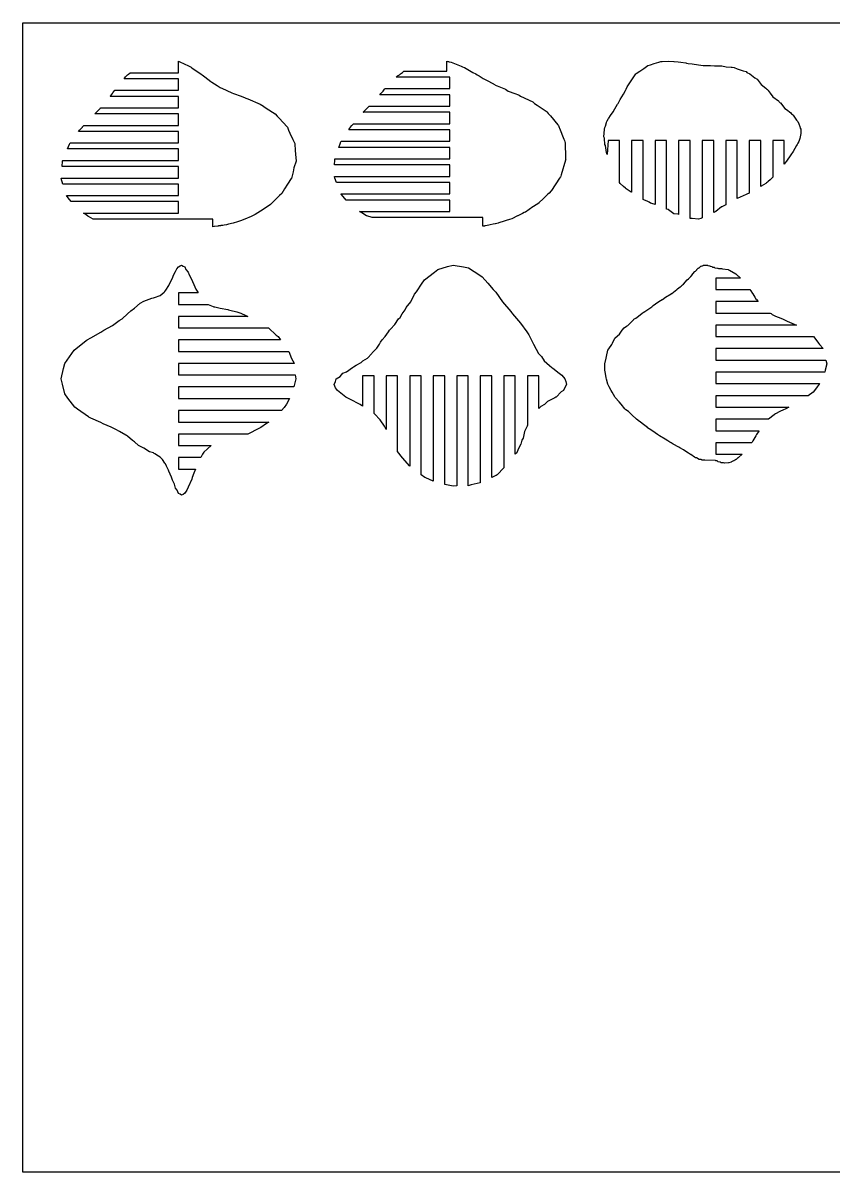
# Model space of a CAD drawing. Header units: metres. Extents: x 0 to 600, y 0 to 300.
# Drawn here: x 0 to 211.4, y 0 to 300 of the extents above; entities that cross this region are included whole.
import ezdxf

# ---------------------------------------------------------------- set-up
doc = ezdxf.new("R2010")
doc.units = ezdxf.units.M

msp = doc.modelspace()

# ---------------------------------------------------------------- linework, layer by layer
at = {"layer": 'sheet_boundary'}
for p, q in [((0, 300), (600, 300)), ((0, 0), (0, 300)), ((600, 0), (0, 0))]:
    msp.add_line(p, q, dxfattribs=at)
at = {"layer": 'X-3'}
for p, q in [((160.976522, 287.419174), (162.021362, 288.132332)), ((162.021362, 288.132332), (163.108061, 288.87406)), ((163.108061, 288.87406), (163.403549, 288.97602)), ((163.403549, 288.97602), (163.742205, 289.092875)), ((163.742205, 289.092875), (164.71476, 289.42846)), ((164.71476, 289.42846), (165.9943, 289.776866)), ((165.9943, 289.776866), (166.477002, 289.908301)), ((166.477002, 289.908301), (166.805557, 289.923391)), ((166.805557, 289.923391), (168.473544, 290)), ((168.473544, 290), (168.512997, 289.999401)), ((168.512997, 289.999401), (169.836405, 289.97932)), ((169.836405, 289.97932), (169.925624, 289.977966)), ((169.925624, 289.977966), (170.986109, 289.846945)), ((170.986109, 289.846945), (171.725449, 289.755601)), ((171.725449, 289.755601), (172.985141, 289.552905)), ((172.985141, 289.552905), (173.211853, 289.516425)), ((173.211853, 289.516425), (173.634843, 289.451706)), ((173.634843, 289.451706), (174.672252, 289.292976)), ((174.672252, 289.292976), (176.287131, 289.057935)), ((176.287131, 289.057935), (176.903769, 288.998686)), ((176.903769, 288.998686), (177.528042, 288.938704)), ((177.528042, 288.938704), (179.291965, 288.870639)), ((179.291965, 288.870639), (179.459934, 288.856725)), ((179.459934, 288.856725), (180.471477, 288.772935)), ((180.471477, 288.772935), (180.845051, 288.775833)), ((180.845051, 288.775833), (182.331606, 288.787367)), ((182.331606, 288.787367), (182.384402, 288.787776)), ((182.384402, 288.787776), (183.485595, 288.565804)), ((183.485595, 288.565804), (184.85167, 288.448378)), ((184.85167, 288.448378), (185.090902, 288.427814)), ((185.090902, 288.427814), (185.57488, 288.386212)), ((185.57488, 288.386212), (185.601773, 288.373883)), ((185.601773, 288.373883), (186.364306, 288.024298)), ((186.364306, 288.024298), (187.963505, 287.543028)), ((158.761124, 284.865319), (159.990319, 286.685545)), ((159.990319, 286.685545), (160.08782, 286.803628)), ((160.08782, 286.803628), (160.194684, 286.885529)), ((160.194684, 286.885529), (160.574252, 287.144604)), ((160.574252, 287.144604), (160.976522, 287.419174)), ((187.963505, 287.543028), (188.720501, 287.315214)), ((188.720501, 287.315214), (188.960615, 287.114202)), ((188.960615, 287.114202), (188.962743, 287.11242)), ((188.962743, 287.11242), (189.683169, 286.685543)), ((189.683169, 286.685543), (190.977854, 285.688762)), ((190.977854, 285.688762), (191.016506, 285.659004)), ((191.016506, 285.659004), (191.628646, 285.297908)), ((191.628646, 285.297908), (192.676775, 283.979076)), ((156.692633, 281.424064), (157.244511, 282.413129)), ((157.244511, 282.413129), (157.387096, 282.684631)), ((157.387096, 282.684631), (157.731975, 283.341329)), ((157.731975, 283.341329), (158.761124, 284.865319)), ((192.676775, 283.979076), (193.899904, 282.987944)), ((193.899904, 282.987944), (194.083656, 282.839045)), ((194.083656, 282.839045), (194.327689, 282.641299)), ((194.327689, 282.641299), (194.402941, 282.522262)), ((194.402941, 282.522262), (194.524121, 282.41313)), ((194.524121, 282.41313), (195.017113, 281.70812)), ((155.177566, 278.775309), (155.317331, 279.012478)), ((155.317331, 279.012478), (155.445141, 279.189114)), ((155.445141, 279.189114), (155.51721, 279.317496)), ((155.51721, 279.317496), (155.898889, 280.001533)), ((155.898889, 280.001533), (156.692633, 281.424064)), ((195.017113, 281.70812), (195.700317, 280.731093)), ((195.700317, 280.731093), (197.150638, 279.638123)), ((197.150638, 279.638123), (197.254518, 279.559838)), ((197.254518, 279.559838), (197.353057, 279.431119)), ((197.353057, 279.431119), (197.424993, 279.337152)), ((197.424993, 279.337152), (197.629497, 279.189114)), ((197.629497, 279.189114), (197.666714, 279.143386)), ((197.666714, 279.143386), (198.857032, 277.680873)), ((153.356288, 275.804761), (153.788074, 276.437693)), ((153.788074, 276.437693), (153.875584, 276.56597)), ((153.875584, 276.56597), (154.012236, 276.797854)), ((154.012236, 276.797854), (154.496263, 277.619203)), ((154.496263, 277.619203), (155.177566, 278.775309)), ((198.857032, 277.680873), (199.257712, 277.392321)), ((199.257712, 277.392321), (200.405172, 276.56597)), ((200.405172, 276.56597), (200.436089, 276.524609)), ((200.436089, 276.524609), (200.606246, 276.296969)), ((200.606246, 276.296969), (200.851525, 276.072496)), ((200.851525, 276.072496), (201.040784, 275.899292)), ((151.886508, 272.701693), (151.999339, 273.08486)), ((151.999339, 273.08486), (152.283214, 274.048875)), ((152.283214, 274.048875), (152.299797, 274.105191)), ((152.299797, 274.105191), (152.341962, 274.248379)), ((152.341962, 274.248379), (152.350429, 274.27686)), ((152.350429, 274.27686), (152.356672, 274.297861)), ((152.356672, 274.297861), (152.437583, 274.458078)), ((152.437583, 274.458078), (152.836872, 275.043375)), ((152.836872, 275.043375), (152.907768, 275.147298)), ((152.907768, 275.147298), (153.356288, 275.804761)), ((201.040784, 275.899292), (201.047386, 275.89325)), ((201.047386, 275.89325), (201.890429, 274.668337)), ((201.890429, 274.668337), (202.051948, 274.49342)), ((202.051948, 274.49342), (202.232526, 274.297861)), ((202.232526, 274.297861), (202.453811, 273.694357)), ((202.453811, 273.694357), (202.72953, 272.942399)), ((151.64037, 270.256518), (151.747986, 272.231284)), ((151.747986, 269.927701), (151.64037, 270.256518)), ((151.747986, 272.231284), (151.767402, 272.297219)), ((151.767402, 272.297219), (151.770341, 272.307198)), ((151.770341, 272.307198), (151.886508, 272.701693)), ((202.72953, 272.942399), (202.871316, 272.575935)), ((202.871316, 270.256518), (202.72953, 269.834444)), ((202.871316, 272.575935), (202.998403, 272.247461)), ((202.998403, 271.110276), (202.871316, 270.256518)), ((202.998403, 272.247461), (203.004662, 272.231284)), ((203.004662, 272.231284), (202.998403, 271.110276)), ((151.767402, 269.868376), (151.747986, 269.927701)), ((151.770341, 269.82923), (151.767402, 269.868376)), ((151.886508, 268.281753), (151.770341, 269.82923)), ((151.999339, 268.009249), (151.886508, 268.281753)), ((152.283214, 266.215176), (151.999339, 268.009249)), ((152.697152, 269.347345), (152.437583, 265.660996)), ((155.697152, 269.347345), (152.697152, 269.347345)), ((155.697152, 258.364612), (155.697152, 269.347345)), ((161.839778, 269.347345), (158.839778, 269.347345)), ((158.839778, 269.347345), (158.839778, 255.811902)), ((161.839778, 253.931556), (161.839778, 269.347345)), ((167.982405, 269.347345), (164.982405, 269.347345)), ((164.982405, 269.347345), (164.982405, 252.586771)), ((167.982405, 251.35172), (167.982405, 269.347345)), ((174.125031, 269.347345), (171.125031, 269.347345)), ((171.125031, 269.347345), (171.125031, 250.01427)), ((174.125031, 248.964627), (174.125031, 269.347345)), ((180.267658, 269.347345), (177.267658, 269.347345)), ((177.267658, 269.347345), (177.267658, 249.122537)), ((180.267658, 250.478143), (180.267658, 269.347345)), ((186.410284, 269.347345), (183.410284, 269.347345)), ((183.410284, 269.347345), (183.410284, 252.538796)), ((186.410284, 254.195133), (186.410284, 269.347345)), ((192.552911, 269.347345), (189.552911, 269.347345)), ((189.552911, 269.347345), (189.552911, 255.606273)), ((192.552911, 257.301944), (192.552911, 269.347345)), ((198.695538, 269.347345), (195.695538, 269.347345)), ((195.695538, 269.347345), (195.695538, 259.722678)), ((198.695538, 263.166598), (198.695538, 269.347345)), ((201.890429, 267.991942), (201.047386, 266.479276)), ((202.051948, 268.281753), (201.890429, 267.991942)), ((202.232526, 268.610639), (202.051948, 268.281753)), ((202.453811, 269.013666), (202.232526, 268.610639)), ((202.72953, 269.834444), (202.453811, 269.013666)), ((152.299797, 266.167363), (152.283214, 266.215176)), ((152.341962, 265.959378), (152.299797, 266.167363)), ((152.350429, 265.917614), (152.341962, 265.959378)), ((152.356672, 265.899231), (152.350429, 265.917614)), ((152.437583, 265.660996), (152.356672, 265.899231)), ((200.405172, 265.540197), (199.257712, 263.947067)), ((200.436089, 265.583121), (200.405172, 265.540197)), ((200.606246, 265.842002), (200.436089, 265.583121)), ((200.851525, 266.215176), (200.606246, 265.842002)), ((201.040784, 266.467431), (200.851525, 266.215176)), ((201.047386, 266.479276), (201.040784, 266.467431)), ((198.857032, 263.390802), (198.695538, 263.166598)), ((199.257712, 263.947067), (198.857032, 263.390802)), ((155.898889, 258.099907), (155.697152, 258.364612)), ((156.692633, 257.326643), (155.898889, 258.099907)), ((193.899904, 258.099907), (192.676775, 257.375321)), ((194.083656, 258.221945), (193.899904, 258.099907)), ((194.327689, 258.448754), (194.083656, 258.221945)), ((194.402941, 258.518695), (194.327689, 258.448754)), ((194.524121, 258.631323), (194.402941, 258.518695)), ((195.017113, 259.089521), (194.524121, 258.631323)), ((195.695538, 259.722678), (195.017113, 259.089521)), ((157.244511, 256.83069), (156.692633, 257.326643)), ((157.387096, 256.702554), (157.244511, 256.83069)), ((157.731975, 256.493288), (157.387096, 256.702554)), ((158.761124, 255.86882), (157.731975, 256.493288)), ((158.839778, 255.811902), (158.761124, 255.86882)), ((188.720501, 255.195881), (187.963505, 254.901401)), ((188.960615, 255.289288), (188.720501, 255.195881)), ((188.962743, 255.290427), (188.960615, 255.289288)), ((189.552911, 255.606273), (188.962743, 255.290427)), ((192.676775, 257.375321), (192.552911, 257.301944)), ((162.021362, 253.827493), (161.839778, 253.931556)), ((163.108061, 253.363443), (162.021362, 253.827493)), ((163.403549, 253.237261), (163.108061, 253.363443)), ((163.742205, 252.964623), (163.403549, 253.237261)), ((164.71476, 252.668314), (163.742205, 252.964623)), ((164.982405, 252.586771), (164.71476, 252.668314)), ((183.410284, 252.538796), (182.384402, 251.991247)), ((187.963505, 254.901401), (186.410284, 254.195133)), ((168.473544, 251.263935), (167.982405, 251.35172)), ((168.512997, 251.256883), (168.473544, 251.263935)), ((169.836405, 250.133206), (168.512997, 251.256883)), ((169.925624, 250.130329), (169.836405, 250.133206)), ((170.986109, 250.096127), (169.925624, 250.130329)), ((171.125031, 250.01427), (170.986109, 250.096127)), ((177.267658, 249.122537), (176.903769, 248.959868)), ((180.471477, 250.572919), (180.267658, 250.478143)), ((180.845051, 250.746634), (180.471477, 250.572919)), ((182.331606, 251.963068), (180.845051, 250.746634)), ((182.384402, 251.991247), (182.331606, 251.963068)), ((174.672252, 248.912125), (174.125031, 248.964627)), ((176.287131, 248.75719), (174.672252, 248.912125)), ((176.903769, 248.959868), (176.287131, 248.75719))]:
    msp.add_line(p, q, dxfattribs=at)
at = {"layer": 'X-5'}
for p, q in [((174.349007, 233.865575), (174.46688, 234.001677)), ((174.46688, 234.001677), (174.855332, 234.487835)), ((174.855332, 234.487835), (175.361022, 235.12072)), ((175.361022, 235.12072), (175.548994, 235.209946)), ((175.548994, 235.209946), (175.770111, 235.468411)), ((175.770111, 235.468411), (175.876918, 235.593258)), ((175.876918, 235.593258), (175.878654, 235.595288)), ((175.878654, 235.595288), (176.088012, 235.840007)), ((176.088012, 235.840007), (176.149918, 235.91237)), ((176.149918, 235.91237), (176.155332, 235.918699)), ((176.155332, 235.918699), (176.213708, 235.986935)), ((176.213708, 235.986935), (176.310266, 236.025036)), ((176.310266, 236.025036), (176.376507, 236.051174)), ((176.376507, 236.051174), (176.5, 236.099904)), ((176.5, 236.099904), (176.517412, 236.106775)), ((176.517412, 236.106775), (176.645262, 236.222153)), ((176.645262, 236.222153), (176.696346, 236.268253)), ((176.696346, 236.268253), (176.847914, 236.405035)), ((176.847914, 236.405035), (176.941047, 236.489084)), ((176.941047, 236.489084), (177.031649, 236.514404)), ((177.031649, 236.514404), (177.305343, 236.590891)), ((177.305343, 236.590891), (177.337782, 236.607836)), ((177.337782, 236.607836), (177.539586, 236.71325)), ((177.539586, 236.71325), (177.589822, 236.739492)), ((177.589822, 236.739492), (177.785109, 236.75916)), ((177.785109, 236.75916), (177.98663, 236.779457)), ((177.98663, 236.779457), (178.193588, 236.802088)), ((178.193588, 236.802088), (178.411739, 236.779457)), ((178.411739, 236.779457), (178.607381, 236.75916)), ((178.607381, 236.75916), (178.681187, 236.739492)), ((178.681187, 236.739492), (178.779658, 236.71325)), ((178.779658, 236.71325), (179.200554, 236.607836)), ((179.200554, 236.607836), (179.231852, 236.590891)), ((179.231852, 236.590891), (179.373125, 236.514404)), ((179.373125, 236.514404), (179.470498, 236.489084)), ((179.470498, 236.489084), (179.793727, 236.405035)), ((179.793727, 236.405035), (180.000887, 236.268253)), ((180.000887, 236.268253), (180.414478, 236.222153)), ((180.414478, 236.222153), (180.60562, 236.106775)), ((180.60562, 236.106775), (180.617002, 236.099904)), ((180.617002, 236.099904), (180.697731, 236.051174)), ((180.697731, 236.051174), (181.270283, 236.025036)), ((181.270283, 236.025036), (181.359097, 235.986935)), ((181.359097, 235.986935), (181.518156, 235.918699)), ((181.518156, 235.918699), (182.297786, 235.91237)), ((182.297786, 235.91237), (182.563746, 235.840007)), ((182.563746, 235.840007), (184.057832, 235.595288)), ((184.057832, 235.595288), (184.135448, 235.593258)), ((184.135448, 235.593258), (184.431255, 235.468411)), ((184.431255, 235.468411), (184.84922, 235.209946)), ((184.84922, 235.209946), (184.993507, 235.12072)), ((184.993507, 235.12072), (186.016947, 234.487835)), ((186.016947, 234.487835), (186.574451, 234.001677)), ((186.574451, 234.001677), (186.730527, 233.865575)), ((170.830465, 230.616916), (171.524634, 231.086038)), ((171.524634, 231.086038), (171.800424, 231.272418)), ((171.800424, 231.272418), (172.139758, 231.612765)), ((172.139758, 231.612765), (172.384161, 231.807148)), ((172.384161, 231.807148), (173.376035, 232.919534)), ((173.376035, 232.919534), (173.677004, 233.205845)), ((173.677004, 233.205845), (174.265661, 233.765831)), ((174.265661, 233.765831), (174.349007, 233.865575)), ((187.258071, 233.405544), (180.862531, 233.405544)), ((180.862531, 233.405544), (180.862531, 230.405544)), ((186.730527, 233.865575), (186.84491, 233.765831)), ((186.84491, 233.765831), (187.258071, 233.405544)), ((166.925294, 227.842683), (167.68999, 228.44681)), ((167.68999, 228.44681), (169.173201, 229.271955)), ((169.173201, 229.271955), (169.290093, 229.348956)), ((169.290093, 229.348956), (169.346308, 229.383857)), ((169.346308, 229.383857), (170.200745, 230.093736)), ((170.200745, 230.093736), (170.623857, 230.445263)), ((170.623857, 230.445263), (170.830465, 230.616916)), ((180.862531, 230.405544), (189.73188, 230.405544)), ((189.73188, 230.405544), (189.949232, 230.093736)), ((189.949232, 230.093736), (190.407282, 229.383857)), ((190.407282, 229.383857), (190.429802, 229.348956)), ((190.429802, 229.348956), (190.479487, 229.271955)), ((190.479487, 229.271955), (191.011913, 228.44681)), ((191.011913, 228.44681), (191.401727, 227.842683)), ((162.020591, 224.52203), (163.610996, 225.58286)), ((163.610996, 225.58286), (164.088583, 225.90142)), ((164.088583, 225.90142), (164.506004, 226.241469)), ((164.506004, 226.241469), (165.095786, 226.647203)), ((165.095786, 226.647203), (165.957809, 227.240222)), ((165.957809, 227.240222), (166.843016, 227.791448)), ((166.843016, 227.791448), (166.925294, 227.842683)), ((191.888063, 227.262917), (180.862531, 227.262917)), ((180.862531, 227.262917), (180.862531, 224.262917)), ((191.401727, 227.842683), (191.434787, 227.791448)), ((191.434787, 227.791448), (191.888063, 227.262917)), ((157.837066, 221.019289), (159.019148, 222.18694)), ((159.019148, 222.18694), (159.351284, 222.515021)), ((159.351284, 222.515021), (159.470151, 222.632437)), ((159.470151, 222.632437), (159.972141, 222.908376)), ((159.972141, 222.908376), (160.659045, 223.449426)), ((160.659045, 223.449426), (161.212054, 223.885012)), ((161.212054, 223.885012), (161.496461, 224.109029)), ((161.496461, 224.109029), (161.958238, 224.472754)), ((161.958238, 224.472754), (162.012373, 224.512718)), ((162.012373, 224.512718), (162.020591, 224.52203)), ((180.862531, 224.262917), (195.045721, 224.262917)), ((195.045721, 224.262917), (195.259998, 224.109029)), ((195.259998, 224.109029), (195.514172, 223.885012)), ((195.514172, 223.885012), (196.442871, 223.449426)), ((196.442871, 223.449426), (197.764798, 222.908376)), ((197.764798, 222.908376), (198.438988, 222.632437)), ((198.438988, 222.632437), (198.725865, 222.515021)), ((198.725865, 222.515021), (199.418926, 222.18694)), ((199.418926, 222.18694), (201.871809, 221.120291)), ((155.664692, 218.78255), (156.404415, 219.774985)), ((156.404415, 219.774985), (156.877476, 220.409658)), ((156.877476, 220.409658), (157.53657, 220.828383)), ((157.53657, 220.828383), (157.837066, 221.019289)), ((201.871809, 221.120291), (180.862531, 221.120291)), ((180.862531, 221.120291), (180.862531, 218.120291)), ((152.93887, 214.946652), (153.692174, 216.086694)), ((153.692174, 216.086694), (153.857813, 216.431231)), ((153.857813, 216.431231), (154.478967, 217.723253)), ((154.478967, 217.723253), (155.159232, 218.330985)), ((155.159232, 218.330985), (155.664692, 218.78255)), ((180.862531, 218.120291), (206.365719, 218.120291)), ((206.365719, 218.120291), (206.660227, 217.723253)), ((206.660227, 217.723253), (207.618602, 216.431231)), ((207.618602, 216.431231), (207.906923, 216.086694)), ((207.906923, 216.086694), (208.834998, 214.977664)), ((152.306112, 212.894339), (152.668974, 214.538194)), ((152.668974, 214.538194), (152.93887, 214.946652)), ((208.834998, 214.977664), (180.862531, 214.977664)), ((180.862531, 214.977664), (180.862531, 211.977664)), ((151.837705, 210.997137), (152.201111, 212.469051)), ((151.899304, 209.332764), (151.837705, 210.997137)), ((152.201111, 212.469051), (152.306112, 212.894339)), ((180.862531, 211.977664), (209.553405, 211.977664)), ((209.824857, 210.997137), (209.404059, 209.332764)), ((209.553405, 211.977664), (209.824857, 210.997137)), ((152.016133, 208.491327), (151.899304, 209.332764)), ((152.168934, 207.390801), (152.016133, 208.491327)), ((152.270744, 207.047337), (152.168934, 207.390801)), ((152.675808, 205.680821), (152.270744, 207.047337)), ((209.278221, 208.835038), (180.862531, 208.835038)), ((180.862531, 208.835038), (180.862531, 205.835038)), ((209.404059, 209.332764), (209.278221, 208.835038)), ((153.012012, 205.037411), (152.675808, 205.680821)), ((153.542495, 204.022201), (153.012012, 205.037411)), ((153.751038, 203.649611), (153.542495, 204.022201)), ((180.862531, 205.835038), (207.928717, 205.835038)), ((206.54362, 204.022201), (206.260912, 203.649611)), ((207.313925, 205.037411), (206.54362, 204.022201)), ((207.80985, 205.680821), (207.313925, 205.037411)), ((207.928717, 205.835038), (207.80985, 205.680821)), ((154.465381, 202.373342), (153.751038, 203.649611)), ((154.53775, 202.244045), (154.465381, 202.373342)), ((155.592257, 201.092676), (154.53775, 202.244045)), ((155.616179, 201.066556), (155.592257, 201.092676)), ((156.119312, 200.454904), (155.616179, 201.066556)), ((204.916493, 202.692411), (180.862531, 202.692411)), ((180.862531, 202.692411), (180.862531, 199.692411)), ((206.260912, 203.649611), (204.916493, 202.692411)), ((157.097679, 199.265516), (156.119312, 200.454904)), ((157.148221, 199.204073), (157.097679, 199.265516)), ((157.375705, 199.026808), (157.148221, 199.204073)), ((158.014914, 198.52871), (157.375705, 199.026808)), ((158.666687, 197.918332), (158.014914, 198.52871)), ((180.862531, 199.692411), (199.910257, 199.692411)), ((197.574512, 198.52871), (196.44287, 197.918332)), ((198.497988, 199.026808), (197.574512, 198.52871)), ((198.944452, 199.204073), (198.497988, 199.026808)), ((199.099204, 199.265516), (198.944452, 199.204073)), ((199.910257, 199.692411), (199.099204, 199.265516)), ((158.845944, 197.750461), (158.666687, 197.918332)), ((158.89911, 197.700672), (158.845944, 197.750461)), ((160.125817, 196.551876), (158.89911, 197.700672)), ((160.490488, 196.309607), (160.125817, 196.551876)), ((160.586126, 196.233758), (160.490488, 196.309607)), ((161.137558, 195.796425), (160.586126, 196.233758)), ((161.958239, 195.145554), (161.137558, 195.796425)), ((162.971935, 194.356922), (161.958239, 195.145554)), ((194.606447, 196.549784), (180.862531, 196.549784)), ((180.862531, 196.549784), (180.862531, 193.549784)), ((194.609107, 196.551876), (194.606447, 196.549784)), ((196.069854, 197.700672), (194.609107, 196.551876)), ((196.124826, 197.750461), (196.069854, 197.700672)), ((196.44287, 197.918332), (196.124826, 197.750461)), ((163.014638, 194.3237), (162.971935, 194.356922)), ((163.420234, 194.050493), (163.014638, 194.3237)), ((164.366033, 193.398897), (163.420234, 194.050493)), ((165.626954, 192.5302), (164.366033, 193.398897)), ((166.132618, 192.23084), (165.626954, 192.5302)), ((167.583363, 191.371978), (166.132618, 192.23084)), ((180.862531, 193.549784), (192.172748, 193.549784)), ((191.283568, 192.23084), (190.770714, 191.371978)), ((191.487311, 192.5302), (191.283568, 192.23084)), ((192.078539, 193.398897), (191.487311, 192.5302)), ((192.172748, 193.549784), (192.078539, 193.398897)), ((168.301844, 190.893295), (167.583363, 191.371978)), ((168.828052, 190.571853), (168.301844, 190.893295)), ((169.173201, 190.361014), (168.828052, 190.571853)), ((169.698335, 190.074476), (169.173201, 190.361014)), ((171.14239, 189.286533), (169.698335, 190.074476)), ((171.447547, 189.096053), (171.14239, 189.286533)), ((172.384161, 188.511414), (171.447547, 189.096053)), ((190.165376, 190.407158), (180.862531, 190.407158)), ((180.862531, 190.407158), (180.862531, 187.407158)), ((190.292933, 190.571853), (190.165376, 190.407158)), ((190.484877, 190.893295), (190.292933, 190.571853)), ((190.770714, 191.371978), (190.484877, 190.893295)), ((173.02245, 188.111037), (172.384161, 188.511414)), ((173.736985, 187.662834), (173.02245, 188.111037)), ((174.236262, 187.349655), (173.736985, 187.662834)), ((174.265661, 187.33105), (174.236262, 187.349655)), ((174.273967, 187.329091), (174.265661, 187.33105)), ((175.282888, 186.670875), (174.273967, 187.329091)), ((175.548994, 186.497269), (175.282888, 186.670875)), ((175.818293, 186.47215), (175.548994, 186.497269)), ((176.496357, 186.052607), (175.818293, 186.47215)), ((176.496414, 186.052571), (176.496357, 186.052607)), ((176.517412, 186.039579), (176.496414, 186.052571)), ((176.97103, 186.010231), (176.517412, 186.039579)), ((177.014647, 185.988962), (176.97103, 186.010231)), ((180.862531, 187.407158), (187.699038, 187.407158)), ((186.048501, 186.010231), (186.023555, 185.988962)), ((186.082923, 186.039579), (186.048501, 186.010231)), ((186.098162, 186.052571), (186.082923, 186.039579)), ((186.098204, 186.052607), (186.098162, 186.052571)), ((186.590289, 186.47215), (186.098204, 186.052607)), ((186.619752, 186.497269), (186.590289, 186.47215)), ((186.823376, 186.670875), (186.619752, 186.497269)), ((187.606193, 187.329091), (186.823376, 186.670875)), ((187.608523, 187.33105), (187.606193, 187.329091)), ((187.630649, 187.349655), (187.608523, 187.33105)), ((187.699038, 187.407158), (187.630649, 187.349655)), ((177.026201, 185.983328), (177.014647, 185.988962)), ((177.0458, 185.973771), (177.026201, 185.983328)), ((177.048212, 185.972595), (177.0458, 185.973771)), ((177.166685, 185.914825), (177.048212, 185.972595)), ((177.176114, 185.910228), (177.166685, 185.914825)), ((177.183732, 185.906513), (177.176114, 185.910228)), ((177.193803, 185.901602), (177.183732, 185.906513)), ((177.305343, 185.847213), (177.193803, 185.901602)), ((177.98663, 185.830158), (177.305343, 185.847213)), ((180.719962, 185.751563), (177.98663, 185.830158)), ((180.794351, 185.697453), (180.719962, 185.751563)), ((181.200788, 185.658292), (180.794351, 185.697453)), ((181.452364, 185.434867), (181.200788, 185.658292)), ((181.463231, 185.425217), (181.452364, 185.434867)), ((181.962776, 185.376176), (181.463231, 185.425217)), ((182.1979, 185.201673), (181.962776, 185.376176)), ((182.222075, 185.183731), (182.1979, 185.201673)), ((182.803711, 185.164506), (182.222075, 185.183731)), ((182.852114, 185.162906), (182.803711, 185.164506)), ((183.122387, 185.083782), (182.852114, 185.162906)), ((184.115369, 185.162906), (183.122387, 185.083782)), ((184.135447, 185.164506), (184.115369, 185.162906)), ((184.195593, 185.183731), (184.135447, 185.164506)), ((184.251721, 185.201673), (184.195593, 185.183731)), ((184.803055, 185.376176), (184.251721, 185.201673)), ((184.920694, 185.425217), (184.803055, 185.376176)), ((184.943844, 185.434867), (184.920694, 185.425217)), ((185.479798, 185.658292), (184.943844, 185.434867)), ((185.544514, 185.697453), (185.479798, 185.658292)), ((185.633936, 185.751563), (185.544514, 185.697453)), ((185.76382, 185.830158), (185.633936, 185.751563)), ((185.792005, 185.847213), (185.76382, 185.830158)), ((185.881888, 185.901602), (185.792005, 185.847213)), ((185.890003, 185.906513), (185.881888, 185.901602)), ((185.896142, 185.910228), (185.890003, 185.906513)), ((185.90374, 185.914825), (185.896142, 185.910228)), ((185.999209, 185.972595), (185.90374, 185.914825)), ((186.001153, 185.973771), (185.999209, 185.972595)), ((186.016947, 185.983328), (186.001153, 185.973771)), ((186.023555, 185.988962), (186.016947, 185.983328))]:
    msp.add_line(p, q, dxfattribs=at)
at = {"layer": 'X-7'}
for p, q in [((39.003539, 233.371339), (39.279221, 234.153384)), ((39.279221, 234.153384), (39.828614, 235.114489)), ((39.828614, 235.114489), (40.182124, 235.829707)), ((40.182124, 235.829707), (40.617033, 236.351814)), ((40.617033, 236.351814), (40.998089, 236.631085)), ((40.998089, 236.631085), (41.405452, 236.802088)), ((41.405452, 236.802088), (41.770145, 236.518944)), ((41.770145, 236.518944), (42.230527, 236.323177)), ((42.230527, 236.323177), (42.539872, 235.639833)), ((42.539872, 235.639833), (43.136062, 234.927491)), ((43.136062, 234.927491), (43.351525, 234.227551)), ((43.351525, 234.227551), (44.183345, 232.756476)), ((37.318428, 230.25073), (38.098003, 231.493966)), ((38.098003, 231.493966), (38.240219, 231.919118)), ((38.240219, 231.919118), (39.003539, 233.371339)), ((44.183345, 232.756476), (44.256625, 232.492272)), ((44.256625, 232.492272), (44.616288, 231.761917)), ((44.616288, 231.761917), (45.103661, 230.521276)), ((31.556989, 227.388292), (33.650181, 228.194105)), ((33.650181, 228.194105), (34.057794, 228.277187)), ((34.057794, 228.277187), (34.320208, 228.359717)), ((34.320208, 228.359717), (35.763542, 228.860729)), ((35.763542, 228.860729), (36.848084, 229.744122)), ((36.848084, 229.744122), (37.050721, 229.880162)), ((37.050721, 229.880162), (37.318428, 230.25073)), ((45.693092, 229.532918), (40.619234, 229.532918)), ((40.619234, 229.532918), (40.619234, 226.532918)), ((45.103661, 230.521276), (45.470524, 230.01251)), ((45.470524, 230.01251), (45.693092, 229.532918)), ((28.107352, 224.820185), (29.072544, 225.558375)), ((29.072544, 225.558375), (30.547886, 226.823744)), ((30.547886, 226.823744), (31.556989, 227.388292)), ((40.619234, 226.532918), (48.255851, 226.532918)), ((48.255851, 226.532918), (48.303873, 226.491746)), ((48.303873, 226.491746), (49.677076, 225.963296)), ((49.677076, 225.963296), (49.850887, 225.914359)), ((49.850887, 225.914359), (50.068293, 225.856813)), ((50.068293, 225.856813), (51.495246, 225.514828)), ((51.495246, 225.514828), (53.436878, 225.185392)), ((53.436878, 225.185392), (53.603991, 225.128738)), ((53.603991, 225.128738), (53.944941, 225.055012)), ((53.944941, 225.055012), (55.787178, 224.576774)), ((23.387924, 220.979342), (25.133883, 222.278185)), ((25.133883, 222.278185), (25.881258, 222.791235)), ((25.881258, 222.791235), (27.289125, 224.088668)), ((27.289125, 224.088668), (28.107352, 224.820185)), ((58.727422, 223.390292), (40.619234, 223.390292)), ((40.619234, 223.390292), (40.619234, 220.390292)), ((55.787178, 224.576774), (56.875408, 224.25027)), ((56.875408, 224.25027), (58.159376, 223.613329)), ((58.159376, 223.613329), (58.727422, 223.390292)), ((17.699319, 217.803778), (20.303283, 219.255698)), ((20.303283, 219.255698), (21.122436, 219.773424)), ((21.122436, 219.773424), (23.387924, 220.979342)), ((40.619234, 220.390292), (64.050611, 220.390292)), ((64.050611, 220.390292), (66.038245, 218.499503)), ((13.330592, 214.583984), (16.490464, 217.094003)), ((16.490464, 217.094003), (16.714319, 217.26604)), ((16.714319, 217.26604), (17.699319, 217.803778)), ((67.231428, 217.247665), (40.619234, 217.247665)), ((40.619234, 217.247665), (40.619234, 214.247665)), ((66.038245, 218.499503), (66.626819, 218.13149)), ((66.626819, 218.13149), (67.231428, 217.247665)), ((10.880556, 211.109448), (12.710785, 213.733541)), ((12.710785, 213.733541), (13.330592, 214.583984)), ((40.619234, 214.247665), (69.369398, 214.247665)), ((69.369398, 214.247665), (70.053623, 212.396835)), ((10.552125, 209.747486), (10.880556, 211.109448)), ((70.762746, 211.105039), (40.619234, 211.105039)), ((40.619234, 211.105039), (40.619234, 208.105039)), ((70.053623, 212.396835), (70.758453, 211.162312)), ((70.758453, 211.162312), (70.762746, 211.105039)), ((10, 207.124511), (10.552125, 209.747486)), ((10.309201, 205.671925), (10, 207.124511)), ((40.619234, 208.105039), (71.025227, 208.105039)), ((71.175969, 207.124511), (70.691967, 204.962412)), ((71.025227, 208.105039), (71.175969, 207.124511)), ((10.95103, 203.148775), (10.309201, 205.671925)), ((70.691967, 204.962412), (40.619234, 204.962412)), ((40.619234, 204.962412), (40.619234, 201.962412)), ((11.727278, 202.034851), (10.95103, 203.148775)), ((13.519585, 199.715254), (11.727278, 202.034851)), ((40.619234, 201.962412), (69.598014, 201.962412)), ((69.598014, 201.962412), (68.79141, 200.498802)), ((14.234935, 199.148793), (13.519585, 199.715254)), ((17.102678, 197.142495), (14.234935, 199.148793)), ((67.446579, 198.819785), (40.619234, 198.819785)), ((40.619234, 198.819785), (40.619234, 195.819785)), ((68.173075, 199.593406), (67.446579, 198.819785)), ((68.79141, 200.498802), (68.173075, 199.593406)), ((17.224688, 197.077006), (17.102678, 197.142495)), ((17.699319, 196.863362), (17.224688, 197.077006)), ((20.343861, 195.65989), (17.699319, 196.863362)), ((20.936134, 195.343448), (20.343861, 195.65989)), ((22.99265, 194.480419), (20.936134, 195.343448)), ((40.619234, 195.819785), (64.131467, 195.819785)), ((63.534746, 195.404594), (62.059381, 194.368931)), ((64.131467, 195.819785), (63.534746, 195.404594)), ((24.230314, 193.889084), (22.99265, 194.480419)), ((25.160207, 193.358617), (24.230314, 193.889084)), ((26.877891, 192.412814), (25.160207, 193.358617)), ((26.996233, 192.308515), (26.877891, 192.412814)), ((27.289123, 192.103323), (26.996233, 192.308515)), ((28.602242, 190.987568), (27.289123, 192.103323)), ((58.661901, 192.677159), (40.619234, 192.677159)), ((40.619234, 192.677159), (40.619234, 189.677159)), ((61.573943, 194.081343), (58.661901, 192.677159)), ((62.059381, 194.368931), (61.573943, 194.081343)), ((29.133313, 190.636863), (28.602242, 190.987568)), ((30.110677, 189.706999), (29.133313, 190.636863)), ((31.530649, 188.963205), (30.110677, 189.706999)), ((40.619234, 189.677159), (49.103303, 189.677159)), ((49.103303, 189.677159), (47.176272, 187.92207)), ((31.543709, 188.953252), (31.530649, 188.963205)), ((31.556989, 188.949452), (31.543709, 188.953252)), ((32.987718, 188.003989), (31.556989, 188.949452)), ((34.057793, 187.734593), (32.987718, 188.003989)), ((34.220808, 187.624763), (34.057793, 187.734593)), ((34.420666, 187.51426), (34.220808, 187.624763)), ((35.39812, 186.880404), (34.420666, 187.51426)), ((35.763542, 186.680297), (35.39812, 186.880404)), ((36.391981, 186.033557), (35.763542, 186.680297)), ((37.050721, 185.110261), (36.391981, 186.033557)), ((46.402855, 186.534532), (40.619234, 186.534532)), ((40.619234, 186.534532), (40.619234, 183.534532)), ((46.849477, 187.450235), (46.402855, 186.534532)), ((47.176272, 187.92207), (46.849477, 187.450235)), ((37.203783, 184.901979), (37.050721, 185.110261)), ((37.478012, 184.296917), (37.203783, 184.901979)), ((38.010153, 183.240817), (37.478012, 184.296917)), ((38.098003, 182.945208), (38.010153, 183.240817)), ((40.619234, 183.534532), (45.032582, 183.534532)), ((45.032582, 183.534532), (44.613637, 182.493291)), ((38.801224, 181.406877), (38.098003, 182.945208)), ((39.003539, 180.627006), (38.801224, 181.406877)), ((39.534668, 179.602533), (39.003539, 180.627006)), ((44.048808, 180.867448), (43.136062, 178.789052)), ((44.183344, 181.299088), (44.048808, 180.867448)), ((44.613637, 182.493291), (44.183344, 181.299088)), ((39.828614, 178.587306), (39.534668, 179.602533)), ((40.25178, 178.032028), (39.828614, 178.587306)), ((40.617033, 177.181359), (40.25178, 178.032028)), ((40.996126, 177.00414), (40.617033, 177.181359)), ((41.405452, 176.677277), (40.996126, 177.00414)), ((42.230527, 177.213938), (41.820562, 176.881049)), ((42.798701, 178.038842), (42.230527, 177.213938)), ((43.136062, 178.789052), (42.798701, 178.038842)), ((41.820562, 176.881049), (41.405452, 176.677277))]:
    msp.add_line(p, q, dxfattribs=at)
at = {"layer": 'X-8'}
for p, q in [((104.809156, 232.944561), (107.368764, 234.947538)), ((107.368764, 234.947538), (108.241583, 235.673068)), ((108.241583, 235.673068), (110.828767, 236.414793)), ((110.828767, 236.414793), (112.233761, 236.802088)), ((112.233761, 236.802088), (114.930203, 236.334992)), ((114.930203, 236.334992), (116.270987, 236.030153)), ((116.270987, 236.030153), (119.271942, 234.124691)), ((119.271942, 234.124691), (119.850951, 233.694614)), ((102.746326, 229.823921), (104.168533, 232.061114)), ((104.168533, 232.061114), (104.644413, 232.697524)), ((104.644413, 232.697524), (104.809156, 232.944561)), ((119.850951, 233.694614), (121.327978, 232.061114)), ((121.327978, 232.061114), (122.754253, 230.441048)), ((101.205004, 227.199295), (102.1707, 229.218752)), ((102.1707, 229.218752), (102.746326, 229.823921)), ((122.754253, 230.441048), (123.421018, 229.703598)), ((123.421018, 229.703598), (125.194189, 227.17529)), ((98.991276, 224.053837), (99.729738, 225.064959)), ((99.729738, 225.064959), (100.037144, 225.711021)), ((100.037144, 225.711021), (101.205004, 227.199295)), ((125.194189, 227.17529), (127.327455, 224.637834)), ((97.038672, 221.299025), (98.015759, 222.727864)), ((98.015759, 222.727864), (98.4058, 223.085288)), ((98.4058, 223.085288), (98.991276, 224.053837)), ((127.327455, 224.637834), (127.512558, 224.367968)), ((127.512558, 224.367968), (127.780444, 224.053838)), ((127.780444, 224.053838), (129.828417, 221.599873)), ((94.505065, 218.111246), (95.379152, 219.361881)), ((95.379152, 219.361881), (95.663883, 219.757449)), ((95.663883, 219.757449), (95.906507, 220.07022)), ((95.906507, 220.07022), (97.038672, 221.299025)), ((129.828417, 221.599873), (131.533762, 219.361881)), ((131.533762, 219.361881), (132.026837, 218.610163)), ((92.354684, 215.12488), (93.029293, 216.161591)), ((93.029293, 216.161591), (93.343299, 216.632107)), ((93.343299, 216.632107), (93.756881, 217.236278)), ((93.756881, 217.236278), (94.505065, 218.111246)), ((132.026837, 218.610163), (133.280613, 216.161591)), ((133.280613, 216.161591), (133.981702, 214.831507)), ((89.876996, 212.480844), (91.034465, 213.746614)), ((91.034465, 213.746614), (91.149459, 213.851707)), ((91.149459, 213.851707), (91.315866, 214.065035)), ((91.315866, 214.065035), (92.354684, 215.12488)), ((133.981702, 214.831507), (134.543077, 213.746614)), ((134.543077, 213.746614), (135.305829, 212.888799)), ((84.468518, 208.944686), (85.992014, 210.082779)), ((85.992014, 210.082779), (86.304221, 210.204382)), ((86.304221, 210.204382), (86.948633, 210.637453)), ((86.948633, 210.637453), (88.266051, 211.316586)), ((88.266051, 211.316586), (88.727156, 211.781725)), ((88.727156, 211.781725), (89.876996, 212.480844)), ((135.305829, 212.888799), (136.056769, 211.781725)), ((136.056769, 211.781725), (137.445751, 210.554764)), ((137.445751, 210.554764), (138.037338, 210.082779)), ((138.037338, 210.082779), (138.319464, 209.919555)), ((81.563046, 206.360037), (81.751847, 207.055575)), ((81.751847, 207.055575), (82.751049, 207.697243)), ((82.751049, 207.697243), (83.517108, 208.534791)), ((83.517108, 208.534791), (84.468518, 208.944686)), ((91.643782, 207.88731), (88.643782, 207.88731)), ((88.643782, 207.88731), (88.643782, 199.980863)), ((91.643782, 198.012873), (91.643782, 207.88731)), ((97.786408, 207.88731), (94.786408, 207.88731)), ((94.786408, 207.88731), (94.786408, 193.840682)), ((97.786408, 188.145074), (97.786408, 207.88731)), ((103.929035, 207.88731), (100.929035, 207.88731)), ((100.929035, 207.88731), (100.929035, 184.302853)), ((103.929035, 181.998039), (103.929035, 207.88731)), ((110.071661, 207.88731), (107.071661, 207.88731)), ((107.071661, 207.88731), (107.071661, 180.382139)), ((110.071661, 179.46092), (110.071661, 207.88731)), ((116.214288, 207.88731), (113.214288, 207.88731)), ((113.214288, 207.88731), (113.214288, 179.11284)), ((116.214288, 179.147217), (116.214288, 207.88731)), ((122.356915, 207.88731), (119.356915, 207.88731)), ((119.356915, 207.88731), (119.356915, 179.955502)), ((122.356915, 181.327925), (122.356915, 207.88731)), ((128.499541, 207.88731), (125.499541, 207.88731)), ((125.499541, 207.88731), (125.499541, 183.812114)), ((128.499541, 187.428335), (128.499541, 207.88731)), ((134.642168, 207.88731), (131.642168, 207.88731)), ((131.642168, 207.88731), (131.642168, 194.990722)), ((134.642168, 199.302132), (134.642168, 207.88731)), ((138.319464, 209.919555), (139.954696, 208.534791)), ((139.954696, 208.534791), (140.606015, 208.019552)), ((140.606015, 208.019552), (141.380514, 207.055575)), ((141.380514, 207.055575), (141.65552, 206.420663)), ((81.175969, 205.57636), (81.563046, 206.360037)), ((81.577399, 204.769393), (81.175969, 205.57636)), ((82.045167, 204.028373), (81.577399, 204.769393)), ((83.820454, 202.628228), (82.045167, 204.028373)), ((141.073935, 204.028372), (140.480364, 203.658521)), ((141.49587, 205.005199), (141.073935, 204.028372)), ((141.837705, 205.57636), (141.49587, 205.005199)), ((141.65552, 206.420663), (141.837705, 205.57636)), ((84.301154, 202.329426), (83.820454, 202.628228)), ((85.297687, 201.801659), (84.301154, 202.329426)), ((87.979697, 200.364537), (85.297687, 201.801659)), ((136.915512, 201.16458), (136.11323, 200.364537)), ((138.809119, 202.099651), (136.915512, 201.16458)), ((139.040183, 202.273938), (138.809119, 202.099651)), ((139.169506, 202.329426), (139.040183, 202.273938)), ((140.480364, 203.658521), (139.169506, 202.329426)), ((88.643782, 199.980863), (87.979697, 200.364537)), ((91.728715, 197.94956), (91.643782, 198.012873)), ((135.147981, 199.883274), (134.642168, 199.302132)), ((136.11323, 200.364537), (135.147981, 199.883274)), ((93.260522, 196.35676), (91.728715, 197.94956)), ((94.358687, 194.74927), (93.260522, 196.35676)), ((94.786408, 193.840682), (94.358687, 194.74927)), ((130.887692, 193.359896), (130.564568, 191.622803)), ((131.594032, 194.74927), (130.887692, 193.359896)), ((131.642168, 194.990722), (131.594032, 194.74927)), ((129.910283, 190.057313), (129.198318, 188.76576)), ((130.230631, 191.070933), (129.910283, 190.057313)), ((130.564568, 191.622803), (130.230631, 191.070933)), ((99.010377, 186.431761), (97.786408, 188.145074)), ((100.929035, 184.302853), (99.010377, 186.431761)), ((128.850682, 187.813041), (128.499541, 187.428335)), ((129.198318, 188.76576), (128.850682, 187.813041)), ((125.499541, 183.812114), (123.719031, 182.050037)), ((104.855831, 181.348373), (103.929035, 181.998039)), ((105.101135, 181.207686), (104.855831, 181.348373)), ((107.071661, 180.382139), (105.101135, 181.207686)), ((123.450664, 181.822998), (122.356915, 181.327925)), ((123.496666, 181.879208), (123.450664, 181.822998)), ((123.719031, 182.050037), (123.496666, 181.879208)), ((112.233761, 179.035033), (110.071661, 179.46092)), ((113.18165, 179.112797), (112.233761, 179.035033)), ((113.214288, 179.11284), (113.18165, 179.112797)), ((116.963783, 179.456875), (116.214288, 179.147217)), ((119.356915, 179.955502), (116.963783, 179.456875))]:
    msp.add_line(p, q, dxfattribs=at)
at = {"layer": 'Z-5'}
for p, q in [((40.609982, 287.013974), (40.609982, 290)), ((40.609982, 290), (40.903078, 289.855249)), ((40.903078, 289.855249), (43.194534, 288.836334)), ((43.194534, 288.836334), (43.564595, 288.671783)), ((43.564595, 288.671783), (43.899726, 288.427675)), ((43.899726, 288.427675), (44.053342, 288.315782)), ((44.053342, 288.315782), (46.483815, 286.668034)), ((26.368062, 285.430842), (26.767558, 285.924969)), ((40.609982, 285.430842), (26.368062, 285.430842)), ((26.767558, 285.924969), (27.316901, 286.432577)), ((27.316901, 286.432577), (27.337224, 286.451357)), ((27.337224, 286.451357), (27.574598, 286.668034)), ((27.574598, 286.668034), (27.953582, 287.013974)), ((27.953582, 287.013974), (40.609982, 287.013974)), ((40.609982, 282.430842), (40.609982, 285.430842)), ((46.483815, 286.668034), (46.764619, 286.451357)), ((46.764619, 286.451357), (46.788956, 286.432577)), ((46.788956, 286.432577), (47.453515, 285.924969)), ((47.453515, 285.924969), (49.067614, 284.692075)), ((23.455275, 281.73004), (23.983633, 282.430842)), ((23.983633, 282.430842), (40.609982, 282.430842)), ((49.067614, 284.692075), (49.278373, 284.569378)), ((49.278373, 284.569378), (50.708888, 283.644353)), ((50.708888, 283.644353), (51.497293, 283.13454)), ((51.497293, 283.13454), (51.637189, 283.044078)), ((51.637189, 283.044078), (51.863199, 282.961315)), ((51.863199, 282.961315), (54.551543, 281.73004)), ((22.789859, 280.847709), (22.796863, 280.856739)), ((40.609982, 280.847709), (22.789859, 280.847709)), ((22.796863, 280.856739), (23.365643, 281.611154)), ((23.365643, 281.611154), (23.455275, 281.73004)), ((40.609982, 277.847709), (40.609982, 280.847709)), ((54.551543, 281.73004), (54.947783, 281.611154)), ((54.947783, 281.611154), (56.968588, 280.856739)), ((56.968588, 280.856739), (58.0156, 280.465864)), ((58.0156, 280.465864), (58.192058, 280.396704)), ((58.192058, 280.396704), (58.719667, 280.189912)), ((58.719667, 280.189912), (61.9171, 278.793348)), ((18.739632, 276.264577), (18.772087, 276.298513)), ((40.609982, 276.264577), (18.739632, 276.264577)), ((18.772087, 276.298513), (20.195335, 277.786721)), ((20.195335, 277.786721), (20.251051, 277.847709)), ((20.251051, 277.847709), (40.609982, 277.847709)), ((40.609982, 273.264577), (40.609982, 276.264577)), ((61.9171, 278.793348), (62.77084, 278.254328)), ((62.77084, 278.254328), (62.894997, 278.17594)), ((62.894997, 278.17594), (63.496801, 277.786721)), ((63.496801, 277.786721), (65.797841, 276.298513)), ((65.797841, 276.298513), (66.340925, 275.697615)), ((15.5589, 272.894105), (15.897323, 273.264577)), ((15.897323, 273.264577), (40.609982, 273.264577)), ((66.340925, 275.697615), (66.791348, 275.199242)), ((66.791348, 275.199242), (66.870165, 275.114691)), ((66.870165, 275.114691), (68.940139, 272.894105)), ((14.473953, 271.681444), (14.736293, 272.054375)), ((40.609982, 271.681444), (14.473953, 271.681444)), ((14.736293, 272.054375), (15.490395, 272.824175)), ((15.490395, 272.824175), (15.5589, 272.894105)), ((40.609982, 268.681444), (40.609982, 271.681444)), ((68.940139, 272.894105), (69.005327, 272.824175)), ((69.005327, 272.824175), (69.330613, 272.054375)), ((69.330613, 272.054375), (69.661612, 271.271057)), ((69.661612, 271.271057), (70.461541, 269.572472)), ((11.586735, 267.098312), (12.100258, 268.350618)), ((40.609982, 267.098312), (11.586735, 267.098312)), ((12.100258, 268.350618), (12.24624, 268.551002)), ((12.24624, 268.551002), (12.341268, 268.681444)), ((12.341268, 268.681444), (40.609982, 268.681444)), ((40.609982, 264.098312), (40.609982, 267.098312)), ((70.461541, 269.572472), (70.94259, 268.551002)), ((70.94259, 268.551002), (70.950014, 268.350618)), ((70.950014, 268.350618), (71.009243, 266.75205)), ((10.320891, 263.915525), (10.328455, 264.008601)), ((10.328455, 264.008601), (10.364758, 264.098312)), ((10.364758, 264.098312), (40.609982, 264.098312)), ((71.009243, 266.75205), (71.118426, 265.618524)), ((71.118426, 265.618524), (71.273498, 264.008601)), ((71.273498, 264.008601), (71.282463, 263.915525)), ((10.207092, 262.51518), (10.320891, 263.915525)), ((40.609982, 262.51518), (10.207092, 262.51518)), ((40.609982, 259.51518), (40.609982, 262.51518)), ((70.482108, 261.175296), (70.051271, 259.429092)), ((70.724056, 262.155927), (70.482108, 261.175296)), ((71.282463, 263.915525), (70.724056, 262.155927)), ((10, 259.356594), (10.003915, 259.429092)), ((10.414475, 257.940436), (10, 259.356594)), ((10.003915, 259.429092), (10.008563, 259.51518)), ((10.008563, 259.51518), (40.609982, 259.51518)), ((70.001688, 259.356594), (69.03313, 257.940436)), ((70.051271, 259.429092), (70.001688, 259.356594)), ((10.416931, 257.932047), (10.414475, 257.940436)), ((40.609982, 257.932047), (10.416931, 257.932047)), ((40.609982, 254.932047), (40.609982, 257.932047)), ((67.564338, 255.500185), (66.952055, 254.941644)), ((68.260366, 256.656566), (67.564338, 255.500185)), ((69.03313, 257.940436), (68.260366, 256.656566)), ((11.811687, 254.385992), (11.388857, 254.932047)), ((11.388857, 254.932047), (40.609982, 254.932047)), ((12.614731, 253.348915), (11.811687, 254.385992)), ((40.609982, 253.348915), (12.614731, 253.348915)), ((40.609982, 250.348915), (40.609982, 253.348915)), ((64.268453, 252.341094), (63.071637, 251.585869)), ((64.559557, 252.628046), (64.268453, 252.341094)), ((66.342938, 254.385992), (64.559557, 252.628046)), ((66.952055, 254.941644), (66.342938, 254.385992)), ((16.359547, 249.98009), (15.795733, 250.348915)), ((15.795733, 250.348915), (40.609982, 250.348915)), ((16.953947, 249.591257), (16.359547, 249.98009)), ((17.097834, 249.509146), (16.953947, 249.591257)), ((18.321474, 248.810856), (17.097834, 249.509146)), ((59.544782, 249.509146), (57.90589, 248.810856)), ((59.725496, 249.591257), (59.544782, 249.509146)), ((60.581255, 249.98009), (59.725496, 249.591257)), ((62.649503, 251.313681), (60.581255, 249.98009)), ((63.071637, 251.585869), (62.649503, 251.313681)), ((18.460843, 248.765783), (18.321474, 248.810856)), ((49.531382, 248.765783), (18.460843, 248.765783)), ((49.531382, 246.802088), (49.531382, 248.765783)), ((49.547586, 246.803251), (49.531382, 246.802088)), ((49.920987, 246.852885), (49.547586, 246.803251)), ((50.026109, 246.866858), (49.920987, 246.852885)), ((50.849664, 246.976328), (50.026109, 246.866858)), ((50.945647, 246.989086), (50.849664, 246.976328)), ((50.991312, 246.995156), (50.945647, 246.989086)), ((51.35587, 247.043615), (50.991312, 246.995156)), ((51.606346, 247.076909), (51.35587, 247.043615)), ((51.652808, 247.083084), (51.606346, 247.076909)), ((52.123494, 247.14565), (51.652808, 247.083084)), ((52.139653, 247.147798), (52.123494, 247.14565)), ((52.476912, 247.192627), (52.139653, 247.147798)), ((52.514936, 247.200104), (52.476912, 247.192627)), ((52.534898, 247.20403), (52.514936, 247.200104)), ((53.092313, 247.313644), (52.534898, 247.20403)), ((53.614807, 247.451662), (53.092313, 247.313644)), ((54.837021, 247.774513), (53.614807, 247.451662)), ((55.972372, 248.074419), (54.837021, 247.774513)), ((56.799357, 248.33939), (55.972372, 248.074419)), ((57.90589, 248.810856), (56.799357, 248.33939))]:
    msp.add_line(p, q, dxfattribs=at)
at = {"layer": 'Z-6'}
for p, q in [((110.639862, 287.437814), (110.639862, 290)), ((110.639862, 290), (110.856403, 289.9673)), ((110.856403, 289.9673), (111.059726, 289.936597)), ((111.059726, 289.936597), (111.273688, 289.887644)), ((111.273688, 289.887644), (111.729546, 289.783349)), ((111.729546, 289.783349), (114.38034, 288.700675)), ((114.38034, 288.700675), (114.744422, 288.566982)), ((114.744422, 288.566982), (115.158745, 288.414839)), ((115.158745, 288.414839), (115.221775, 288.377703)), ((115.221775, 288.377703), (117.366017, 287.114332)), ((97.434197, 285.854682), (97.750605, 286.190733)), ((111.430166, 285.854682), (97.434197, 285.854682)), ((97.750605, 286.190733), (98.269721, 286.498418)), ((98.269721, 286.498418), (98.547108, 286.721568)), ((98.547108, 286.721568), (99.035334, 287.114332)), ((99.035334, 287.114332), (99.43744, 287.437814)), ((99.43744, 287.437814), (110.639862, 287.437814)), ((111.430166, 282.854682), (111.430166, 285.854682)), ((117.366017, 287.114332), (118.220373, 286.721568)), ((118.220373, 286.721568), (118.572484, 286.498418)), ((118.572484, 286.498418), (119.057986, 286.190733)), ((119.057986, 286.190733), (120.132542, 285.509736)), ((120.132542, 285.509736), (121.010075, 285.055816)), ((121.010075, 285.055816), (122.784956, 284.10416)), ((93.430963, 281.590163), (93.988851, 282.228673)), ((93.988851, 282.228673), (94.3817, 282.678293)), ((94.3817, 282.678293), (94.535817, 282.854682)), ((94.535817, 282.854682), (111.430166, 282.854682)), ((122.784956, 284.10416), (122.903068, 284.040831)), ((122.903068, 284.040831), (123.523019, 283.690922)), ((123.523019, 283.690922), (123.738474, 283.569317)), ((123.738474, 283.569317), (125.913401, 282.678293)), ((125.913401, 282.678293), (126.627438, 282.228673)), ((126.627438, 282.228673), (128.346285, 281.590163)), ((93.103962, 281.27155), (93.430963, 281.590163)), ((111.430166, 281.27155), (93.103962, 281.27155)), ((111.430166, 278.27155), (111.430166, 281.27155)), ((128.346285, 281.590163), (129.317031, 281.229554)), ((129.317031, 281.229554), (129.469075, 281.116217)), ((129.469075, 281.116217), (129.82513, 280.850806)), ((129.82513, 280.850806), (133.060182, 279.371808)), ((133.060182, 279.371808), (133.307888, 279.133771)), ((133.307888, 279.133771), (133.545633, 278.971349)), ((88.826381, 276.688417), (88.877092, 276.741624)), ((111.430166, 276.688417), (88.826381, 276.688417)), ((88.877092, 276.741624), (88.8978, 276.763352)), ((88.8978, 276.763352), (90.335245, 278.27155)), ((90.335245, 278.27155), (111.430166, 278.27155)), ((111.430166, 273.688417), (111.430166, 276.688417)), ((133.545633, 278.971349), (134.226678, 278.506073)), ((134.226678, 278.506073), (136.77758, 276.763352)), ((136.77758, 276.763352), (136.793223, 276.741624)), ((136.793223, 276.741624), (137.084336, 276.407466)), ((137.084336, 276.407466), (137.340403, 276.098657)), ((137.340403, 276.098657), (137.648675, 275.726888)), ((85.412023, 272.737286), (85.824411, 273.216871)), ((85.824411, 273.216871), (85.987594, 273.406643)), ((85.987594, 273.406643), (86.229888, 273.688417)), ((86.229888, 273.688417), (111.430166, 273.688417)), ((137.648675, 275.726888), (139.572633, 273.406643)), ((139.572633, 273.406643), (139.744148, 273.216871)), ((139.744148, 273.216871), (139.935781, 272.737286)), ((85.009791, 272.105285), (85.296081, 272.550223)), ((111.430166, 272.105285), (85.009791, 272.105285)), ((85.296081, 272.550223), (85.412023, 272.737286)), ((111.430166, 269.105285), (111.430166, 272.105285)), ((139.935781, 272.737286), (140.010528, 272.550223)), ((140.010528, 272.550223), (141.147506, 269.704802)), ((82.442821, 267.522152), (82.852643, 268.713455)), ((111.430166, 267.522152), (82.442821, 267.522152)), ((82.852643, 268.713455), (82.880219, 268.781601)), ((82.880219, 268.781601), (82.985606, 268.947911)), ((82.985606, 268.947911), (83.085331, 269.105285)), ((83.085331, 269.105285), (111.430166, 269.105285)), ((111.430166, 264.522152), (111.430166, 267.522152)), ((141.147506, 269.704802), (141.301326, 269.31985)), ((141.301326, 269.31985), (141.458492, 268.947911)), ((141.458492, 268.947911), (141.465158, 268.781601)), ((141.465158, 268.781601), (141.46789, 268.713455)), ((141.46789, 268.713455), (141.624631, 264.802917)), ((81.3441, 262.93902), (81.368355, 264.145415)), ((81.368355, 264.145415), (81.380922, 264.378136)), ((81.380922, 264.378136), (81.384586, 264.445995)), ((81.384586, 264.445995), (81.410785, 264.522152)), ((81.410785, 264.522152), (111.430166, 264.522152)), ((141.571736, 264.145415), (140.440767, 260.310589)), ((141.64037, 264.378136), (141.571736, 264.145415)), ((141.624631, 264.802917), (141.637856, 264.445995)), ((141.637856, 264.445995), (141.64037, 264.378136)), ((111.430166, 262.93902), (81.3441, 262.93902)), ((111.430166, 259.93902), (111.430166, 262.93902)), ((81.282463, 259.873373), (81.283783, 259.93902)), ((81.415025, 259.488838), (81.282463, 259.873373)), ((81.283783, 259.93902), (111.430166, 259.93902)), ((81.816311, 258.355888), (81.415025, 259.488838)), ((111.430166, 258.355888), (81.816311, 258.355888)), ((111.430166, 255.355888), (111.430166, 258.355888)), ((140.019097, 259.488838), (137.962938, 256.276918)), ((140.265263, 259.873373), (140.019097, 259.488838)), ((140.33815, 259.98723), (140.265263, 259.873373)), ((140.440767, 260.310589), (140.33815, 259.98723)), ((83.053975, 255.287892), (82.994587, 255.355888)), ((82.994587, 255.355888), (111.430166, 255.355888)), ((84.026693, 254.133869), (83.053975, 255.287892)), ((136.993505, 255.287892), (135.810273, 254.133869)), ((137.291677, 255.578704), (136.993505, 255.287892)), ((137.873532, 256.146195), (137.291677, 255.578704)), ((137.962938, 256.276918), (137.873532, 256.146195)), ((84.331074, 253.772755), (84.026693, 254.133869)), ((111.430166, 253.772755), (84.331074, 253.772755)), ((111.430166, 250.772755), (111.430166, 253.772755)), ((133.255891, 252.067767), (133.092306, 251.957421)), ((134.607441, 252.979452), (133.255891, 252.067767)), ((134.677684, 253.034003), (134.607441, 252.979452)), ((135.810273, 254.133869), (134.677684, 253.034003)), ((88.06238, 250.647764), (87.861882, 250.772755)), ((87.861882, 250.772755), (111.430166, 250.772755)), ((88.322754, 250.485446), (88.06238, 250.647764)), ((88.669099, 250.269534), (88.322754, 250.485446)), ((89.648603, 249.683523), (88.669099, 250.269534)), ((89.702419, 249.637956), (89.648603, 249.683523)), ((91.15636, 249.189623), (89.702419, 249.637956)), ((120.053087, 249.189623), (91.15636, 249.189623)), ((120.053087, 246.942588), (120.053087, 249.189623)), ((129.083427, 249.637956), (127.550331, 248.897195)), ((129.177735, 249.683523), (129.083427, 249.637956)), ((130.390556, 250.269534), (129.177735, 249.683523)), ((130.837413, 250.485446), (130.390556, 250.269534)), ((131.150773, 250.647764), (130.837413, 250.485446)), ((133.092306, 251.957421), (131.150773, 250.647764)), ((120.392032, 246.975577), (120.053087, 246.942588)), ((120.53718, 246.989704), (120.392032, 246.975577)), ((120.561657, 246.994815), (120.53718, 246.989704)), ((121.184373, 247.124844), (120.561657, 246.994815)), ((121.570691, 247.20551), (121.184373, 247.124844)), ((121.938012, 247.28221), (121.570691, 247.20551)), ((122.6856, 247.438313), (121.938012, 247.28221)), ((123.205589, 247.546892), (122.6856, 247.438313)), ((123.349833, 247.574994), (123.205589, 247.546892)), ((123.992947, 247.700289), (123.349833, 247.574994)), ((124.227744, 247.779445), (123.992947, 247.700289)), ((125.621285, 248.249242), (124.227744, 247.779445)), ((126.14824, 248.426891), (125.621285, 248.249242)), ((126.98346, 248.708465), (126.14824, 248.426891)), ((127.550331, 248.897195), (126.98346, 248.708465))]:
    msp.add_line(p, q, dxfattribs=at)

doc.saveas('drawing.dxf')
